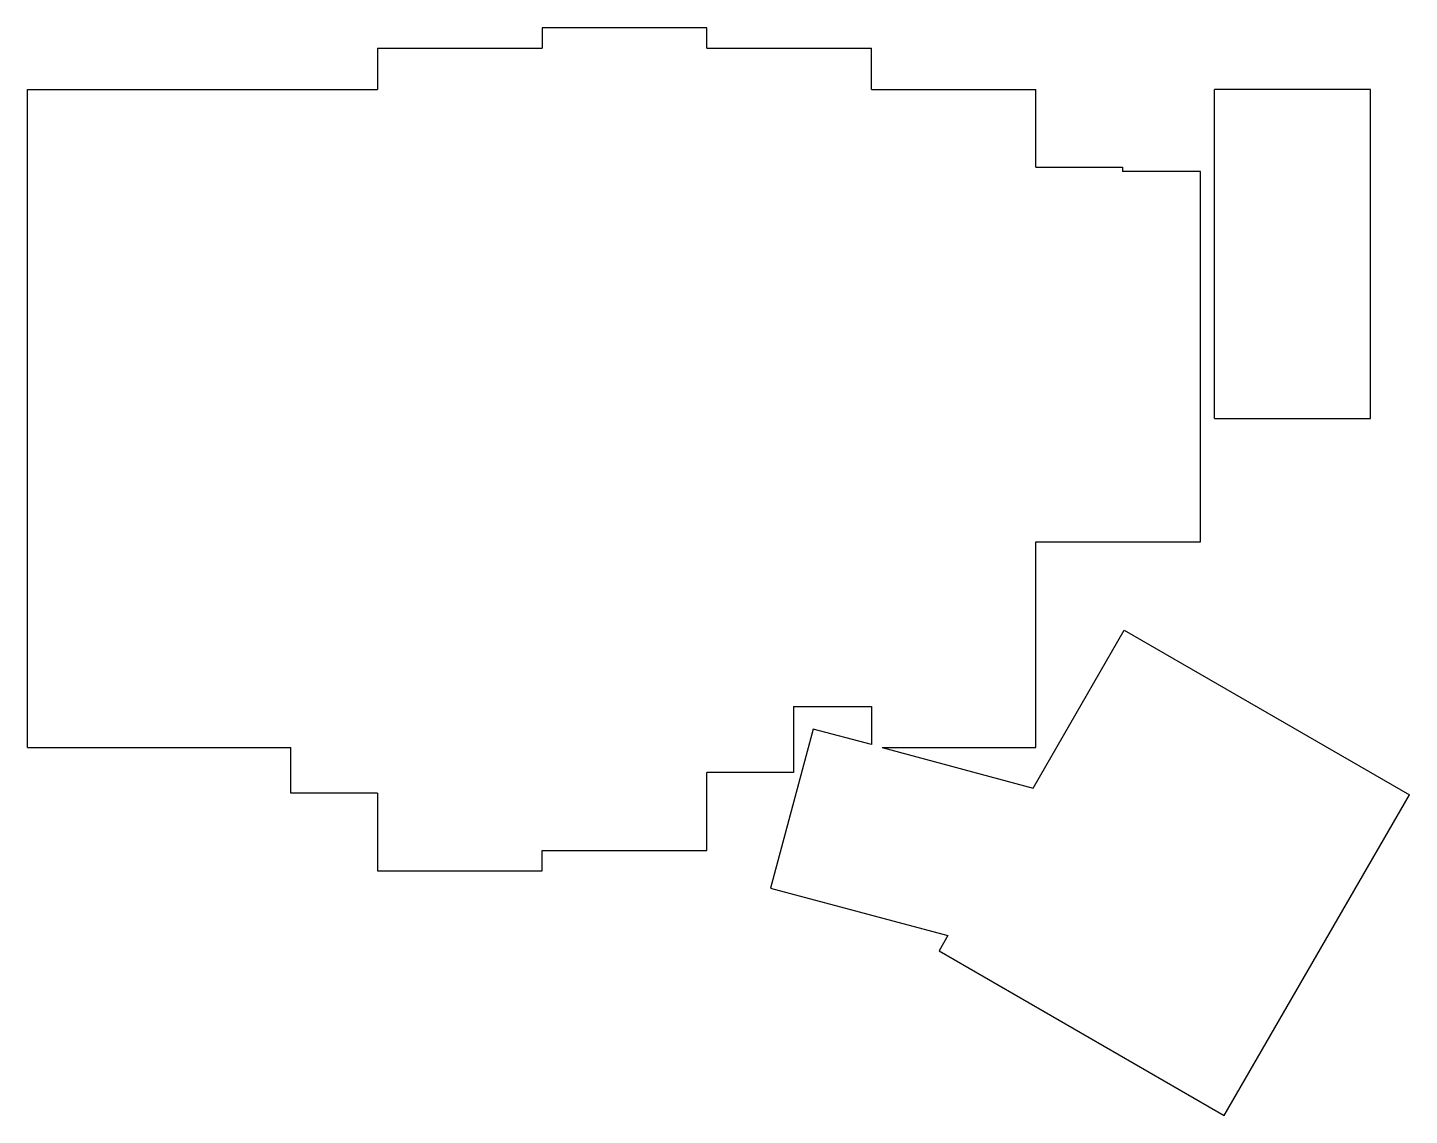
# Model space of a CAD drawing. Header units: millimetres. Extents: x 140 to 300, y -183 to -57.
import ezdxf

# ---------------------------------------------------------------- set-up
doc = ezdxf.new("R2010")
doc.units = ezdxf.units.MM

msp = doc.modelspace()

# ---------------------------------------------------------------- linework, layer by layer
at = {"linetype": 'CONTINUOUS'}
for p, q in [((218.88, -57.38), (199.88, -57.38)), ((199.88, -57.38), (199.88, -59.75)), ((218.88, -59.75), (218.88, -57.38)), ((180.88, -59.75), (199.88, -59.75)), ((180.88, -59.75), (180.88, -64.5)), ((218.88, -59.75), (237.88, -59.75)), ((237.88, -64.5), (237.88, -59.75)), ((140.5, -140.5), (140.5, -64.5)), ((140.5, -64.5), (180.88, -64.5)), ((237.88, -64.5), (256.88, -64.5)), ((256.88, -73.5), (256.88, -64.5)), ((295.48, -64.5), (277.48, -64.5)), ((277.48, -102.5), (277.48, -64.5)), ((295.48, -102.5), (295.48, -64.5)), ((256.88, -73.5), (266.88, -73.5)), ((266.88, -73.5), (266.88, -74)), ((275.88, -74), (266.88, -74)), ((275.88, -116.75), (275.88, -74)), ((277.48, -102.5), (295.48, -102.5)), ((256.88, -140.5), (256.88, -116.75)), ((256.88, -116.75), (275.88, -116.75)), ((256.55, -145.17), (267.07, -126.94)), ((267.07, -126.94), (283.52, -136.44)), ((228.88, -135.75), (228.88, -143.38)), ((228.88, -135.75), (237.88, -135.75)), ((237.88, -135.75), (237.88, -140.16)), ((283.52, -136.44), (299.98, -145.94)), ((231.16, -138.36), (226.24, -156.72)), ((237.88, -140.16), (231.16, -138.36)), ((140.5, -140.5), (170.88, -140.5)), ((170.88, -145.75), (170.88, -140.5)), ((239.13, -140.5), (256.88, -140.5)), ((239.13, -140.5), (256.55, -145.17)), ((218.88, -152.38), (218.88, -143.38)), ((228.88, -143.38), (218.88, -143.38)), ((180.88, -145.75), (170.88, -145.75)), ((180.88, -145.75), (180.88, -154.75)), ((278.6, -182.97), (299.98, -145.94)), ((199.88, -154.75), (199.88, -152.38)), ((199.88, -152.38), (218.88, -152.38)), ((180.88, -154.75), (199.88, -154.75)), ((226.24, -156.72), (246.71, -162.2)), ((246.71, -162.2), (245.69, -163.97)), ((245.69, -163.97), (278.6, -182.97))]:
    msp.add_line(p, q, dxfattribs=at)

doc.saveas('drawing.dxf')
